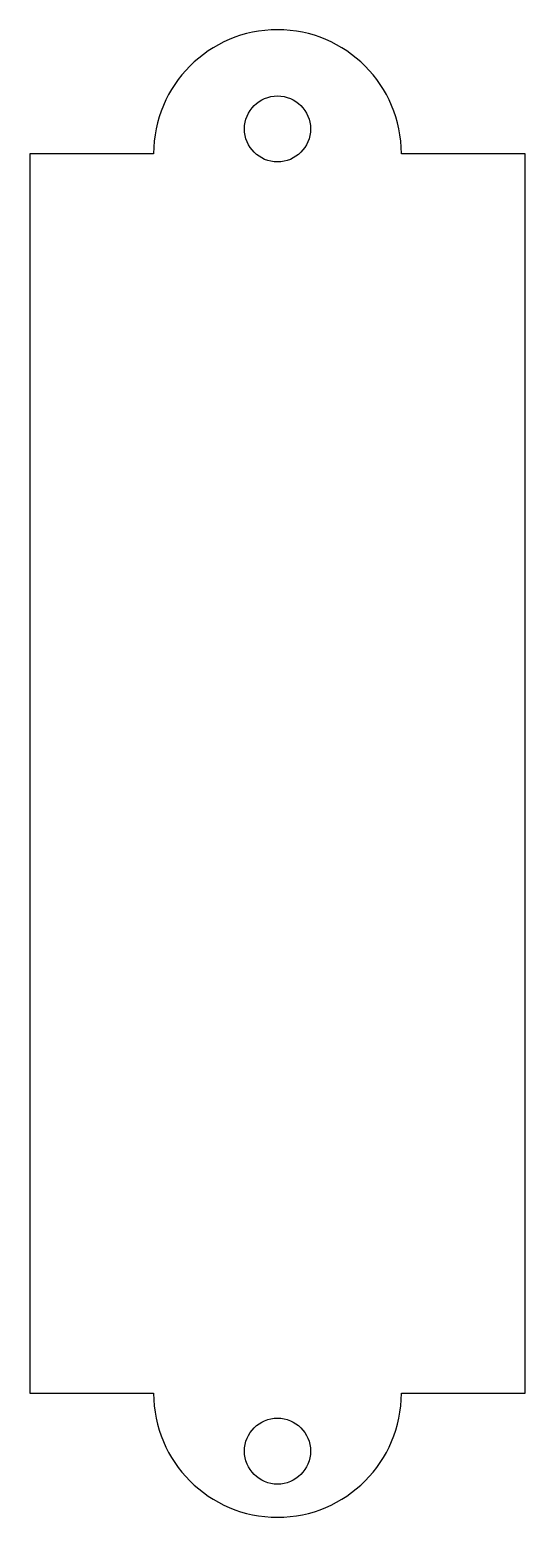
# Model space of a CAD drawing. Header units: centimetres. Extents: x -3.6 to 3.6, y -10.7 to 10.7.
import ezdxf

# ---------------------------------------------------------------- set-up
doc = ezdxf.new("R2010")
doc.units = ezdxf.units.CM
doc.header["$MEASUREMENT"] = 0
doc.layers.add('Camada 1', color=7, linetype='Continuous')

msp = doc.modelspace()

# ---------------------------------------------------------------- linework, layer by layer
at = {"layer": 'Camada 1'}
for points, knots in [([(-1.78596, -8.92969), (-1.78596, -8.92969), (-3.57187, -8.92969), (-3.57187, -8.92969), (-3.57187, -8.92969), (-3.57187, -8.92969), (-3.57187, 8.92968), (-3.57187, 8.92968), (-3.57187, 8.92968), (-3.57187, 8.92968), (-1.78596, 8.92968), (-1.78593, 8.92968), (-1.78593, 8.92968), (-1.78594, 9.916), (-0.98631, 10.71562), (0, 10.71562), (0, 10.71562), (0.98634, 10.71562), (1.78594, 9.916), (1.78594, 8.92968), (1.78594, 8.92968), (1.78591, 8.92968), (3.57188, 8.92968), (3.57188, 8.92968), (3.57188, 8.92968), (3.57188, 8.92968), (3.57188, -8.92969), (3.57188, -8.92969), (3.57188, -8.92969), (3.57188, -8.92969), (1.78592, -8.92969), (1.78594, -8.92969), (1.78594, -8.92969), (1.78594, -9.916), (0.98634, -10.71563), (0, -10.71563), (0, -10.71563), (-0.98631, -10.71562), (-1.78594, -9.916), (-1.78596, -8.92969)], [0, 0, 0, 0, 0.09090909, 0.09090909, 0.09090909, 0.09090909, 0.18181818, 0.18181818, 0.18181818, 0.18181818, 0.27272727, 0.27272727, 0.27272727, 0.27272727, 0.36363636, 0.36363636, 0.36363636, 0.36363636, 0.45454545, 0.45454545, 0.45454545, 0.45454545, 0.54545455, 0.54545455, 0.54545455, 0.54545455, 0.63636364, 0.63636364, 0.63636364, 0.63636364, 0.72727273, 0.72727273, 0.72727273, 0.72727273, 0.81818182, 0.81818182, 0.81818182, 0.81818182, 1, 1, 1, 1]), ([(0, 8.81062), (0.26302, 8.81062), (0.47625, 9.02385), (0.47625, 9.28687), (0.47625, 9.28687), (0.47625, 9.54989), (0.26302, 9.76312), (0, 9.76312), (0, 9.76312), (-0.26302, 9.76312), (-0.47625, 9.54989), (-0.47625, 9.28687), (-0.47625, 9.28687), (-0.47625, 9.02385), (-0.26302, 8.81062), (0, 8.81062)], [0, 0, 0, 0, 0.2, 0.2, 0.2, 0.2, 0.4, 0.4, 0.4, 0.4, 0.6, 0.6, 0.6, 0.6, 1, 1, 1, 1]), ([(0, -10.23938), (0.26302, -10.23938), (0.47625, -10.02615), (0.47625, -9.76313), (0.47625, -9.76313), (0.47625, -9.50011), (0.26302, -9.28688), (0, -9.28688), (0, -9.28688), (-0.26302, -9.28688), (-0.47625, -9.50011), (-0.47625, -9.76313), (-0.47625, -9.76313), (-0.47625, -10.02615), (-0.26302, -10.23938), (0, -10.23938)], [0, 0, 0, 0, 0.2, 0.2, 0.2, 0.2, 0.4, 0.4, 0.4, 0.4, 0.6, 0.6, 0.6, 0.6, 1, 1, 1, 1])]:
    msp.add_open_spline(points, degree=3, knots=knots, dxfattribs=at)

doc.saveas('drawing.dxf')
